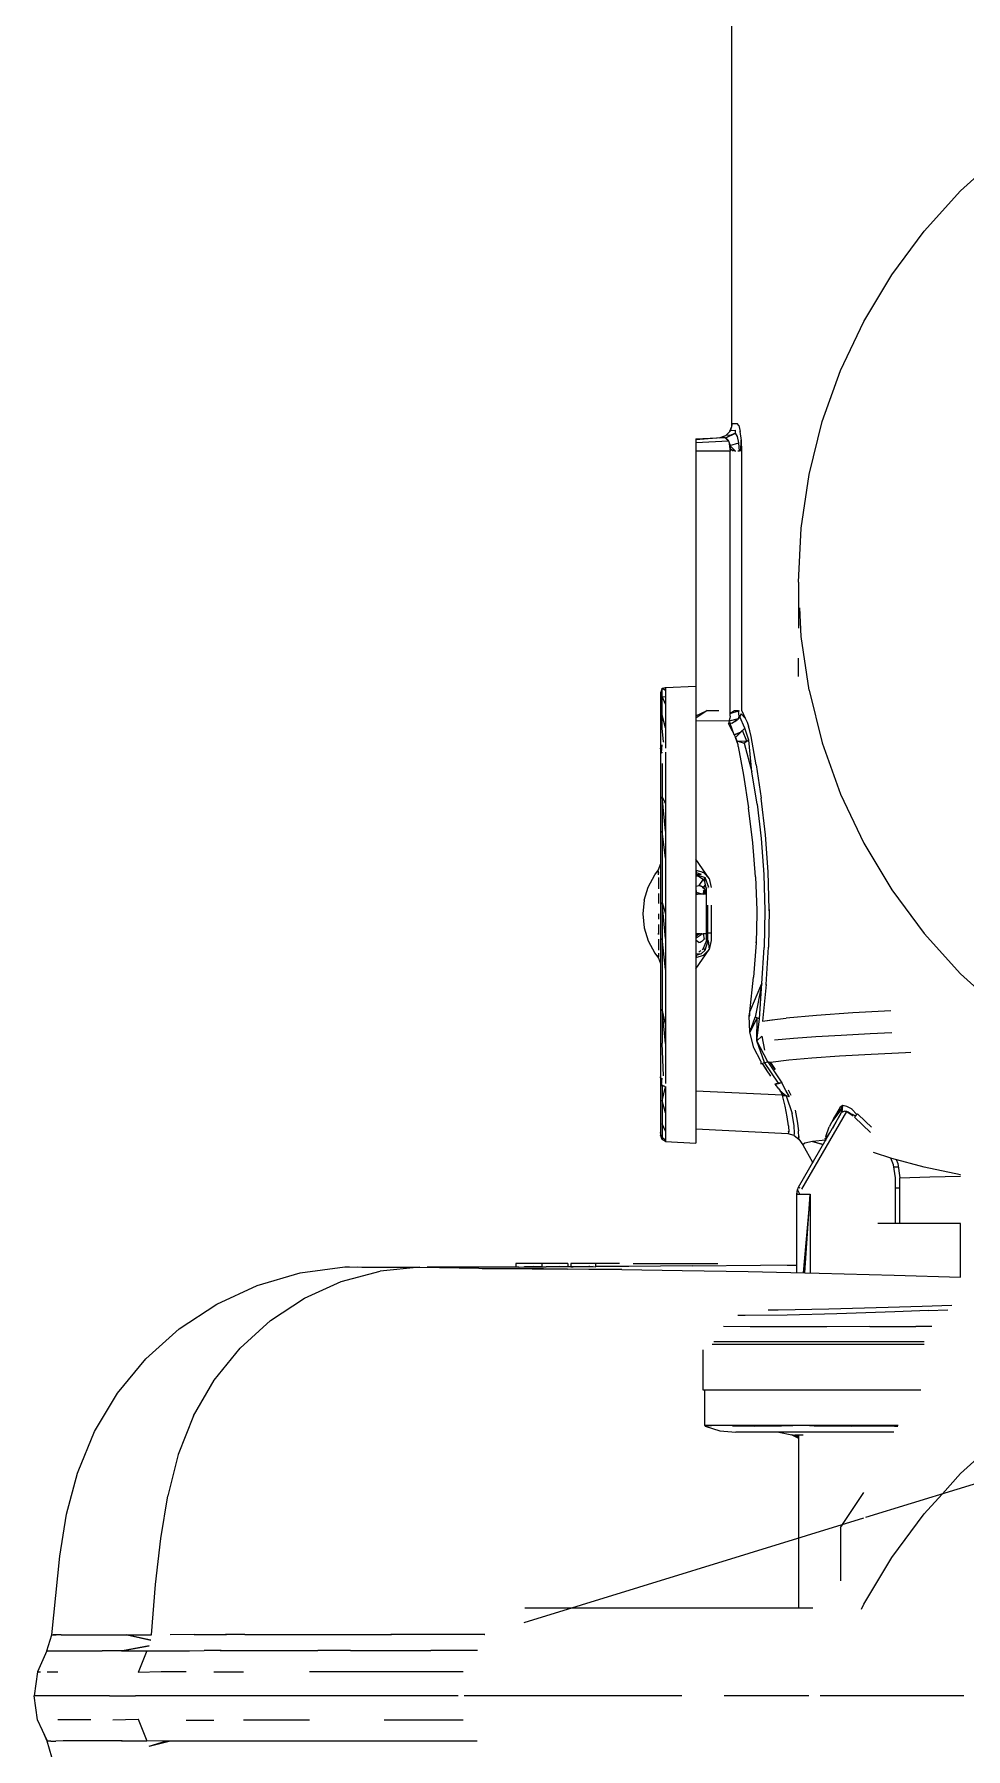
# Model space of a CAD drawing. Header units: millimetres. Extents: x -57554 to 16546, y 2142 to 98430.
# Drawn here: x -46419 to -45889, y 23319 to 24295 of the extents above; entities that cross this region are included whole.
import ezdxf

# ---------------------------------------------------------------- set-up
doc = ezdxf.new("R2010")
doc.units = ezdxf.units.MM

msp = doc.modelspace()

# ---------------------------------------------------------------- linework, layer by layer
at = {"color": 2, "linetype": 'Continuous'}
for p, q in [((-46022.51, 24071.89), (-46022.52, 24633.66)), ((-45869.35, 24226.8), (-45892.26, 24206.04)), ((-45913.02, 24183.13), (-45892.26, 24206.04)), ((-45931.43, 24158.3), (-45913.02, 24183.13)), ((-45947.32, 24131.79), (-45931.43, 24158.3)), ((-45960.54, 24103.84), (-45947.32, 24131.79)), ((-45970.95, 24074.74), (-45960.54, 24103.84)), ((-46023.54, 24069.23), (-46022.48, 24071.96)), ((-46023.06, 24069.73), (-46022.06, 24073.61)), ((-46022.06, 24073.61), (-46021.43, 24073.64)), ((-46021.43, 24073.64), (-46020.54, 24073.69)), ((-46021.43, 24073.64), (-46020.86, 24073.68)), ((-46020.86, 24073.68), (-46020.54, 24073.69)), ((-46020.54, 24073.69), (-46019.38, 24073.75)), ((-46018.47, 24072.53), (-46019.38, 24073.75)), ((-46018.47, 24072.53), (-46017.62, 24069.06)), ((-45978.46, 24044.75), (-45970.95, 24074.74)), ((-46043.02, 24064.92), (-46026.89, 24065.77)), ((-46026.4, 24065.72), (-46043.02, 24064.32)), ((-46043.02, 24064.92), (-46043.02, 23664.18)), ((-46024.27, 24063.58), (-46043.02, 24062.6)), ((-46029.63, 24065.62), (-46025.81, 24066.83)), ((-46026.89, 24065.77), (-46026.4, 24065.72)), ((-46024.27, 24063.58), (-46026.4, 24065.72)), ((-46026.4, 24065.72), (-46025.92, 24065.53)), ((-46025.92, 24065.53), (-46020.35, 24068.15)), ((-46023.1, 24066.97), (-46025.92, 24065.53)), ((-46025.92, 24065.53), (-46025.45, 24065.21)), ((-46025.81, 24066.83), (-46023.06, 24069.73)), ((-46023.1, 24066.97), (-46025.81, 24066.83)), ((-46025.45, 24065.21), (-46025.01, 24064.76)), ((-46025.01, 24064.76), (-46024.6, 24064.19)), ((-46024.6, 24064.19), (-46024.27, 24063.58)), ((-46024.31, 24063.65), (-46024.6, 24064.19)), ((-46024.31, 24063.65), (-46024.23, 24063.51)), ((-46024.27, 24063.58), (-46024.23, 24063.51)), ((-46024.23, 24063.51), (-46023.3, 24058.02)), ((-46024.23, 24063.51), (-46023.92, 24062.74)), ((-46023.92, 24062.74), (-46023.66, 24061.9)), ((-46023.47, 24060.99), (-46023.66, 24061.9)), ((-46023.66, 24061.9), (-46023.5, 24061.12)), ((-46023.5, 24061.12), (-46018.48, 24062.74)), ((-46020.35, 24068.15), (-46023.1, 24066.97)), ((-46023.06, 24069.73), (-46020.37, 24069.88)), ((-46020.35, 24068.15), (-46020.37, 24069.88)), ((-46019.26, 24066.32), (-46020.35, 24068.15)), ((-46018.48, 24062.74), (-46019.26, 24066.32)), ((-46018.02, 24058.02), (-46018.48, 24062.74)), ((-46017.62, 24069.06), (-46017.68, 24069.3)), ((-46017.03, 24063.95), (-46017.62, 24069.06)), ((-46017.27, 24058.02), (-46017.06, 24064.2)), ((-46016.82, 24058.02), (-46017.03, 24063.95)), ((-46023.3, 24058.02), (-46043.02, 24058.02)), ((-46023.5, 24061.12), (-46023.47, 24060.99)), ((-46020.31, 24058.02), (-46023.5, 24061.12)), ((-46023.47, 24060.99), (-46023.34, 24060.03)), ((-46023.34, 24060.03), (-46023.29, 24059.03)), ((-46023.29, 24059.03), (-46023.3, 24058.02)), ((-46023.3, 23910.22), (-46023.3, 24058.02)), ((-46021.74, 24058.02), (-46023.29, 24059.03)), ((-46023.29, 24059.03), (-46020.31, 24058.02)), ((-46018.02, 24058.02), (-46019.05, 24058.02)), ((-46016.82, 23910.22), (-46016.82, 24058.02)), ((-45983, 24014.17), (-45978.46, 24044.75)), ((-45984.52, 23983.3), (-45983, 24014.17)), ((-45984.52, 23983.3), (-45984.52, 23957.19)), ((-45983, 23952.42), (-45983.81, 23968.86)), ((-45978.46, 23921.85), (-45983, 23952.42)), ((-45984.52, 23929.69), (-45984.52, 23940.2)), ((-46062.14, 23922.93), (-46063.02, 23920.38)), ((-46063.02, 23920.38), (-46063.02, 23668.73)), ((-46062.14, 23922.99), (-46060.17, 23923.36)), ((-46062.14, 23922.93), (-46060.17, 23923.36)), ((-46062.14, 23900.35), (-46062.14, 23922.99)), ((-46060.17, 23921.65), (-46062.14, 23922.93)), ((-46060.17, 23913.94), (-46062.14, 23918.27)), ((-46062.14, 23918.27), (-46060.17, 23918.12)), ((-46060.17, 23923.36), (-46043.02, 23924.26)), ((-46060.17, 23923.36), (-46060.17, 23888.99)), ((-45978.46, 23921.85), (-45970.95, 23891.86)), ((-46060.17, 23900.53), (-46062.14, 23907.72)), ((-46043.02, 23907.34), (-46036.45, 23910.39)), ((-46036.45, 23910.39), (-46043.02, 23906.04)), ((-46036.45, 23910.39), (-46029.87, 23910.31)), ((-46023.79, 23904.53), (-46018.64, 23905.89)), ((-46023.79, 23904.53), (-46023.6, 23905.74)), ((-46019.15, 23905.26), (-46023.79, 23904.53)), ((-46023.45, 23907.13), (-46023.6, 23905.74)), ((-46023.45, 23907.13), (-46023.35, 23908.64)), ((-46023.35, 23908.64), (-46023.3, 23910.22)), ((-46021.01, 23910.22), (-46023.35, 23908.64)), ((-46023.35, 23908.64), (-46018.63, 23910.22)), ((-46022.4, 23903.23), (-46019.15, 23905.26)), ((-46018.63, 23910.22), (-46021.01, 23910.22)), ((-46020.65, 23904.06), (-46019.15, 23905.26)), ((-46017.96, 23906.74), (-46019.15, 23905.26)), ((-46018.64, 23905.89), (-46018.35, 23906.97)), ((-46018.63, 23910.22), (-46018.02, 23910.22)), ((-46018.35, 23906.97), (-46018.63, 23910.22)), ((-46018.63, 23910.22), (-46018.02, 23910.22)), ((-46017.17, 23908.43), (-46017.96, 23906.74)), ((-46015, 23900.33), (-46017.96, 23906.74)), ((-46017.48, 23907.77), (-46017.17, 23908.43)), ((-46014.87, 23905.97), (-46017.17, 23908.43)), ((-46016.82, 23910.22), (-46015.88, 23908.16)), ((-46015.88, 23908.16), (-46014.87, 23905.97)), ((-46014.87, 23905.97), (-46013.79, 23903.64)), ((-46061.27, 23892.53), (-46062.14, 23900.35)), ((-46043.02, 23904.71), (-46023.79, 23904.53)), ((-46024.27, 23902.8), (-46024.02, 23903.53)), ((-46024.27, 23902.8), (-46023.31, 23900.81)), ((-46024.02, 23903.53), (-46023.79, 23904.53)), ((-46024.02, 23903.53), (-46022.4, 23903.23)), ((-46021.18, 23896.47), (-46023.33, 23902.96)), ((-46023.31, 23900.81), (-46022.27, 23898.7)), ((-46022.4, 23903.23), (-46020.65, 23904.06)), ((-46022.27, 23898.7), (-46021.18, 23896.47)), ((-46017.65, 23897.75), (-46021.18, 23896.47)), ((-46021.18, 23896.47), (-46017.65, 23897.75)), ((-46021.18, 23896.47), (-46020.31, 23894.96)), ((-46020.31, 23894.96), (-46016.32, 23899.04)), ((-46017.65, 23897.75), (-46020.31, 23894.96)), ((-46015, 23900.33), (-46017.65, 23897.75)), ((-46013.86, 23892.82), (-46016.32, 23899.04)), ((-46012.86, 23893.47), (-46015, 23900.33)), ((-46013.79, 23903.64), (-46012.94, 23901.47)), ((-46012.16, 23898.77), (-46012.94, 23901.47)), ((-46011.46, 23895.56), (-46012.16, 23898.77)), ((-46008.57, 23879.37), (-46011.46, 23895.56)), ((-46063.02, 23889.27), (-46062.44, 23886.19)), ((-46062.44, 23886.19), (-46063.02, 23888.92)), ((-46062.64, 23886.04), (-46062.44, 23886.19)), ((-46062.44, 23886.19), (-46062.14, 23890.83)), ((-46062.14, 23886.34), (-46061.92, 23886.43)), ((-46061.27, 23892.53), (-46060.92, 23892.64)), ((-46060.17, 23886.72), (-46060.17, 23698.1)), ((-46018.79, 23890.8), (-46020.31, 23894.96)), ((-46020.31, 23894.96), (-46019.51, 23893.05)), ((-46018.79, 23890.8), (-46019.51, 23893.05)), ((-46019.51, 23893.05), (-46015.47, 23891.78)), ((-46019.51, 23893.05), (-46013.86, 23892.82)), ((-46018.79, 23889.79), (-46018.79, 23890.8)), ((-46018.79, 23889.79), (-46015.84, 23873.61)), ((-46012.86, 23893.47), (-46015.47, 23891.78)), ((-46015.47, 23891.78), (-46010.97, 23875.41)), ((-46010.97, 23875.41), (-46012.86, 23893.47)), ((-45970.95, 23891.86), (-45960.54, 23862.75)), ((-46062.14, 23880.25), (-46062.14, 23720.96)), ((-46008.57, 23879.37), (-46005.73, 23860.41)), ((-46015.84, 23873.61), (-46012.93, 23854.96)), ((-46008.08, 23856.99), (-46010.97, 23875.41)), ((-46060.18, 23841.74), (-46062.14, 23861.24)), ((-46062.14, 23861.24), (-46060.17, 23857.21)), ((-46008.08, 23856.99), (-46005.76, 23837.44)), ((-46003.34, 23839.65), (-46005.73, 23860.41)), ((-45960.54, 23862.75), (-45947.32, 23834.81)), ((-46010.49, 23835.11), (-46012.93, 23854.96)), ((-46060.17, 23826.25), (-46062.14, 23841.58)), ((-46005.76, 23837.44), (-46004.23, 23817.09)), ((-46001.81, 23818.49), (-46003.34, 23839.65)), ((-46008.92, 23815.62), (-46010.49, 23835.11)), ((-45947.32, 23834.81), (-45931.43, 23808.29)), ((-46066.28, 23816.78), (-46064.13, 23819.7)), ((-46064.13, 23819.7), (-46063.02, 23822.84)), ((-46064.13, 23819.51), (-46064.13, 23819.65)), ((-46064.13, 23818.06), (-46064.13, 23818.96)), ((-46064.13, 23817.11), (-46064.13, 23818.06)), ((-46064.13, 23818.06), (-46064.13, 23817.75)), ((-46064.13, 23816.82), (-46064.13, 23817.75)), ((-46035.42, 23814.71), (-46043.02, 23825.75)), ((-46043.02, 23819.32), (-46042.7, 23819.31)), ((-46042.7, 23819.31), (-46042.73, 23818.12)), ((-46042.73, 23818.01), (-46042.73, 23818.12)), ((-46042.73, 23818.12), (-46039.82, 23817.24)), ((-46042.73, 23818.01), (-46042.73, 23817.04)), ((-46038.57, 23818.07), (-46042.7, 23819.31)), ((-46039.31, 23818.29), (-46038.57, 23818.07)), ((-46038.57, 23818.07), (-46035.42, 23814.71)), ((-46001.21, 23797.1), (-46001.81, 23818.49)), ((-46072.25, 23802.36), (-46069.97, 23809.86)), ((-46069.97, 23809.86), (-46066.28, 23816.78)), ((-46064.13, 23816.82), (-46064.13, 23817.11)), ((-46064.13, 23815.24), (-46064.13, 23808.84)), ((-46042.73, 23817.04), (-46039.82, 23817.24)), ((-46042.73, 23817.04), (-46038.56, 23814.11)), ((-46042.73, 23817.04), (-46042.7, 23816.25)), ((-46042.73, 23817.04), (-46037.58, 23815.25)), ((-46042.7, 23811.06), (-46042.7, 23816.25)), ((-46042.7, 23816.25), (-46041.98, 23816.19)), ((-46042.68, 23810.46), (-46042.7, 23811.06)), ((-46042.68, 23810.46), (-46041.21, 23810.83)), ((-46042.66, 23809.72), (-46042.68, 23810.46)), ((-46042.66, 23807.92), (-46042.68, 23806.91)), ((-46042.65, 23808.87), (-46042.66, 23809.72)), ((-46042.66, 23807.92), (-46042.65, 23808.87)), ((-46041.98, 23816.19), (-46041.28, 23816.02)), ((-46038.84, 23814.3), (-46041.21, 23810.83)), ((-46041.21, 23810.83), (-46039.84, 23810.28)), ((-46041.21, 23810.83), (-46040.5, 23810.59)), ((-46039.84, 23810.28), (-46040.5, 23810.59)), ((-46039.22, 23809.9), (-46039.84, 23810.28)), ((-46039.22, 23809.9), (-46038.83, 23809.58)), ((-46038.66, 23809.45), (-46039.22, 23809.9)), ((-46038.83, 23809.58), (-46038.66, 23809.45)), ((-46038.53, 23807.86), (-46038.83, 23805.87)), ((-46038.66, 23809.45), (-46037.39, 23811.12)), ((-46037.2, 23810.32), (-46038.66, 23809.45)), ((-46038.66, 23809.45), (-46037.77, 23808.39)), ((-46038.66, 23809.45), (-46038.18, 23808.95)), ((-46037.68, 23812.22), (-46038.61, 23814.13)), ((-46037.58, 23815.25), (-46038.56, 23814.11)), ((-46038.28, 23813.74), (-46038.56, 23814.11)), ((-46038.56, 23814.11), (-46038.28, 23813.74)), ((-46037.21, 23805.87), (-46038.53, 23807.86)), ((-46037.5, 23807.8), (-46038.53, 23807.86)), ((-46038.53, 23807.86), (-46037.02, 23805.87)), ((-46037.85, 23813.01), (-46038.28, 23813.74)), ((-46038.18, 23808.95), (-46037.77, 23808.39)), ((-46037.85, 23813.01), (-46037.58, 23815.25)), ((-46036.99, 23809.45), (-46037.85, 23813.01)), ((-46037.77, 23808.39), (-46037.21, 23807.17)), ((-46037.77, 23808.39), (-46037.44, 23807.8)), ((-46035.61, 23809.65), (-46037.58, 23815.25)), ((-46037.02, 23805.87), (-46037.44, 23807.8)), ((-46037.44, 23807.8), (-46037.21, 23807.17)), ((-46037.02, 23809.41), (-46037.03, 23809.59)), ((-46037.02, 23809.41), (-46037.02, 23779.7)), ((-46036.19, 23809.61), (-46035.91, 23809.63)), ((-46036.19, 23809.61), (-46036.14, 23809.61)), ((-46036.14, 23809.61), (-46035.91, 23809.63)), ((-46035.42, 23814.71), (-46034.17, 23809.69)), ((-46008.92, 23815.62), (-46008.31, 23796.74)), ((-46004.23, 23817.09), (-46003.64, 23796.3)), ((-45931.43, 23808.29), (-45913.02, 23783.47)), ((-46072.25, 23802.36), (-46073.02, 23794.55)), ((-46064.13, 23806.24), (-46064.13, 23800.57)), ((-46060.17, 23780.66), (-46062.14, 23801.1)), ((-46062.14, 23801.1), (-46060.17, 23794.55)), ((-46042.68, 23806.91), (-46042.7, 23805.87)), ((-46042.7, 23805.87), (-46041.95, 23805.87)), ((-46042.7, 23783.23), (-46042.7, 23805.87)), ((-46042.68, 23806.91), (-46038.83, 23805.87)), ((-46041.21, 23805.87), (-46041.95, 23805.87)), ((-46040.5, 23805.87), (-46041.21, 23805.87)), ((-46039.84, 23805.87), (-46040.5, 23805.87)), ((-46039.22, 23805.87), (-46039.84, 23805.87)), ((-46038.83, 23805.87), (-46039.22, 23805.87)), ((-46038.83, 23805.87), (-46038.66, 23805.87)), ((-46038.18, 23805.87), (-46038.66, 23805.87)), ((-46037.77, 23805.87), (-46038.18, 23805.87)), ((-46037.21, 23805.87), (-46037.77, 23805.87)), ((-46037.06, 23806.53), (-46037.21, 23807.17)), ((-46037.02, 23805.87), (-46037.21, 23805.87)), ((-46037.02, 23805.87), (-46037.06, 23806.53)), ((-46036.14, 23783.82), (-46036.14, 23799.52)), ((-46034.17, 23799.61), (-46034.17, 23779.41)), ((-46073.02, 23794.55), (-46072.25, 23786.75)), ((-46064.13, 23794.55), (-46064.13, 23791.52)), ((-46064.13, 23788.54), (-46064.13, 23782.87)), ((-46008.3, 23794.55), (-46008.69, 23778.03)), ((-46008.31, 23796.74), (-46008.3, 23794.55)), ((-46003.64, 23796.3), (-46004.06, 23775.47)), ((-46001.21, 23797.1), (-46001.58, 23775.68)), ((-46001.22, 23796.35), (-46001.21, 23797.1)), ((-46072.25, 23786.75), (-46069.97, 23779.25)), ((-46069.97, 23779.25), (-46066.28, 23772.33)), ((-46064.13, 23782.87), (-46064.13, 23783.53)), ((-46064.13, 23780.27), (-46064.13, 23773.86)), ((-46060.17, 23762.86), (-46062.14, 23780.67)), ((-46040.24, 23783.23), (-46042.7, 23783.23)), ((-46042.7, 23783.23), (-46042.68, 23782.19)), ((-46042.69, 23778.33), (-46042.68, 23778.65)), ((-46042.68, 23782.19), (-46041.21, 23783.23)), ((-46042.68, 23782.19), (-46042.66, 23781.19)), ((-46042.66, 23780.88), (-46042.68, 23782.19)), ((-46042.68, 23778.65), (-46042.66, 23779.38)), ((-46042.66, 23780.88), (-46039.94, 23782.83)), ((-46042.66, 23781.19), (-46042.66, 23780.88)), ((-46042.66, 23779.38), (-46042.66, 23780.88)), ((-46041.21, 23778.28), (-46042.66, 23779.38)), ((-46041.21, 23783.23), (-46039.94, 23782.83)), ((-46041.21, 23778.28), (-46040.5, 23778.52)), ((-46040.5, 23778.52), (-46039.84, 23778.83)), ((-46040.24, 23783.23), (-46039.84, 23783.23)), ((-46039.94, 23782.83), (-46039.54, 23783.23)), ((-46039.54, 23783.23), (-46039.84, 23783.23)), ((-46039.84, 23778.83), (-46039.22, 23779.21)), ((-46039.54, 23783.23), (-46038.66, 23783.23)), ((-46039.22, 23779.21), (-46038.66, 23779.66)), ((-46037.77, 23783.23), (-46038.66, 23783.23)), ((-46038.66, 23783.23), (-46038.18, 23780.16)), ((-46038.66, 23779.66), (-46038.18, 23780.16)), ((-46038.56, 23775), (-46036.64, 23779.56)), ((-46038.18, 23780.16), (-46037.77, 23780.72)), ((-46037.21, 23783.23), (-46037.77, 23783.23)), ((-46037.58, 23773.86), (-46035.91, 23779.48)), ((-46037.06, 23783.23), (-46037.21, 23783.23)), ((-46036.64, 23779.56), (-46037.07, 23778.71)), ((-46037.02, 23783.97), (-46036.99, 23779.66)), ((-46036.99, 23779.66), (-46036.92, 23779.63)), ((-46036.92, 23779.63), (-46036.64, 23779.56)), ((-46036.92, 23779.63), (-46036.8, 23779.59)), ((-46036.8, 23779.59), (-46036.64, 23779.56)), ((-46036.64, 23779.56), (-46036.44, 23779.53)), ((-46036.44, 23779.53), (-46036.19, 23779.5)), ((-46036.19, 23779.5), (-46035.91, 23779.48)), ((-46036.19, 23779.5), (-46036.14, 23779.5)), ((-46036.14, 23779.5), (-46036.14, 23783.82)), ((-46036.14, 23783.82), (-46034.17, 23783.77)), ((-46036.14, 23779.5), (-46035.91, 23779.48)), ((-46035.91, 23779.48), (-46035.42, 23774.4)), ((-46034.17, 23779.41), (-46035.42, 23774.4)), ((-46008.69, 23778.03), (-46008.67, 23778.66)), ((-45913.02, 23783.47), (-45892.26, 23760.56)), ((-46066.28, 23772.33), (-46064.13, 23769.41)), ((-46064.13, 23772.29), (-46064.13, 23770.14)), ((-46064.13, 23770.81), (-46064.13, 23771.05)), ((-46064.13, 23770.14), (-46064.13, 23770.81)), ((-46064.13, 23769.41), (-46063.02, 23766.27)), ((-46043.02, 23763.35), (-46035.42, 23774.4)), ((-46043.02, 23769.79), (-46042.7, 23769.8)), ((-46042.73, 23772.06), (-46042.7, 23772.85)), ((-46042.73, 23771.1), (-46042.73, 23772.06)), ((-46042.73, 23772.06), (-46039.82, 23771.87)), ((-46042.73, 23771.1), (-46042.73, 23772.06)), ((-46039.82, 23771.87), (-46042.73, 23770.99)), ((-46042.73, 23770.99), (-46042.73, 23771.1)), ((-46042.73, 23770.99), (-46042.73, 23771.1)), ((-46042.73, 23770.99), (-46042.7, 23769.8)), ((-46042.7, 23778.05), (-46042.69, 23778.33)), ((-46042.7, 23772.85), (-46042.7, 23778.05)), ((-46042.7, 23769.8), (-46038.57, 23771.04)), ((-46041.28, 23773.08), (-46040.6, 23773.35)), ((-46040.6, 23773.35), (-46039.95, 23773.71)), ((-46039.82, 23771.87), (-46037.58, 23773.86)), ((-46039.34, 23774.17), (-46038.78, 23774.72)), ((-46038.56, 23775), (-46038.78, 23774.72)), ((-46038.78, 23774.72), (-46038.67, 23774.86)), ((-46038.56, 23775.03), (-46038.67, 23774.86)), ((-46038.67, 23774.86), (-46038.56, 23775)), ((-46035.42, 23774.4), (-46038.57, 23771.04)), ((-46037.58, 23773.86), (-46038.56, 23775)), ((-46008.69, 23778.03), (-46010.04, 23758.64)), ((-46005.44, 23755.02), (-46004.06, 23775.47)), ((-46002.9, 23754.47), (-46001.58, 23775.68)), ((-45869.35, 23739.8), (-45892.26, 23760.56)), ((-46012.27, 23738.91), (-46010.04, 23758.64)), ((-46012.27, 23738.91), (-46005.44, 23755.02)), ((-46005.44, 23755.02), (-46009.16, 23735.85)), ((-46006.62, 23734.84), (-46005.44, 23755.02)), ((-46002.9, 23754.47), (-46005.08, 23733.63)), ((-46002.96, 23753.95), (-46002.9, 23754.47)), ((-46060.17, 23720.86), (-46062.14, 23740.41)), ((-46060.17, 23731.9), (-46062.14, 23740.41)), ((-45932.06, 23739.5), (-45953.68, 23738.28)), ((-46012.52, 23736.51), (-46012.27, 23738.91)), ((-46012.22, 23727.22), (-46012.52, 23736.51)), ((-46012.52, 23736.51), (-46012.27, 23736.49)), ((-46012.27, 23736.49), (-46012.27, 23738.91)), ((-46012.22, 23727.22), (-46009.16, 23735.85)), ((-46008, 23735.38), (-46012.22, 23727.22)), ((-46006.62, 23734.84), (-46009.16, 23735.85)), ((-46008.2, 23722.29), (-46008, 23735.38)), ((-46008.2, 23722.29), (-46006.62, 23734.84)), ((-46005.08, 23733.63), (-45996.38, 23734.68)), ((-46005.08, 23733.63), (-45999.68, 23734.28)), ((-45999.68, 23734.28), (-45991.54, 23735.27)), ((-45974.25, 23736.83), (-45991.54, 23735.27)), ((-45953.68, 23738.28), (-45974.25, 23736.83)), ((-46061.27, 23702.5), (-46062.14, 23720.96)), ((-46009.94, 23718.43), (-46012.22, 23727.22)), ((-46005.44, 23725.05), (-46008.2, 23722.29)), ((-46003.8, 23709.99), (-46008.2, 23722.29)), ((-46001.93, 23710.31), (-46008.2, 23722.29)), ((-46005.44, 23725.05), (-46003.83, 23717.01)), ((-45998.19, 23722.88), (-45987.42, 23723.83)), ((-45987.42, 23723.83), (-45974.72, 23724.75)), ((-45974.72, 23724.75), (-45960.14, 23725.64)), ((-45960.14, 23725.64), (-45943.79, 23726.48)), ((-45943.79, 23726.48), (-45931.43, 23727.02)), ((-46005.92, 23710.77), (-46009.94, 23718.43)), ((-46005.92, 23710.77), (-46005.92, 23709.18)), ((-46003.8, 23709.99), (-46002.86, 23710.15)), ((-46003.77, 23710), (-46001.93, 23710.31)), ((-46002.86, 23710.15), (-46001.93, 23710.31)), ((-46001.93, 23710.31), (-45993.93, 23698.39)), ((-46000.5, 23710.08), (-46001.93, 23710.31)), ((-46001.93, 23710.31), (-46000.5, 23710.09)), ((-45990.06, 23711.29), (-46000.5, 23710.09)), ((-46000.5, 23710.09), (-45997.76, 23706.03)), ((-45997.76, 23706.03), (-46000.5, 23710.08)), ((-45976.91, 23712.45), (-45990.06, 23711.29)), ((-45961.19, 23713.56), (-45976.91, 23712.45)), ((-45943.23, 23714.61), (-45961.19, 23713.56)), ((-45923.67, 23715.56), (-45943.23, 23714.61)), ((-45920.53, 23715.69), (-45923.67, 23715.56)), ((-46063.02, 23702.3), (-46062.44, 23697.35)), ((-46062.44, 23697.35), (-46063.02, 23701.85)), ((-46062.44, 23697.35), (-46062.14, 23701.13)), ((-46005.92, 23709.18), (-46003.8, 23709.99)), ((-46002.65, 23705.93), (-46005.06, 23709.51)), ((-46002.71, 23706), (-46005.06, 23709.51)), ((-45995.81, 23698.27), (-46003.8, 23709.99)), ((-46000.26, 23702.3), (-46002.65, 23705.93)), ((-46062.8, 23697.88), (-46062.92, 23698.17)), ((-46062.8, 23697.88), (-46062.44, 23697.35)), ((-46062.64, 23697.6), (-46062.8, 23697.88)), ((-46062.44, 23697.35), (-46062.64, 23697.6)), ((-46062.14, 23696.76), (-46062.44, 23697.35)), ((-46061.92, 23696.9), (-46062.14, 23697.07)), ((-46062.14, 23696.76), (-46060.92, 23696.47)), ((-46062.14, 23696.76), (-46062.14, 23666.12)), ((-46062.14, 23696.76), (-46060.91, 23696.48)), ((-46062.14, 23688.18), (-46060.17, 23696.1)), ((-46061.61, 23696.73), (-46061.92, 23696.9)), ((-46061.27, 23696.58), (-46061.61, 23696.73)), ((-46060.92, 23696.47), (-46061.27, 23696.58)), ((-46060.55, 23696.4), (-46060.92, 23696.47)), ((-46060.55, 23696.4), (-46060.17, 23696.1)), ((-46060.17, 23696.36), (-46060.17, 23665.08)), ((-45993.53, 23691.34), (-46043.02, 23693.66)), ((-45997.91, 23697.65), (-45997.72, 23697.71)), ((-45997.84, 23697.69), (-45997.91, 23697.65)), ((-45997.84, 23697.69), (-45994.87, 23698.33)), ((-45995.81, 23698.27), (-45997.84, 23697.69)), ((-45995.79, 23695.08), (-45997.83, 23697.68)), ((-45997.62, 23697.74), (-45995.81, 23698.27)), ((-45993.93, 23698.39), (-45995.81, 23698.27)), ((-45994.87, 23698.33), (-45995.81, 23698.27)), ((-45995.79, 23695.08), (-45994.39, 23692.96)), ((-45995.16, 23694.13), (-45991.49, 23691.1)), ((-45993.93, 23698.39), (-45994.87, 23698.33)), ((-45994.39, 23692.96), (-45993.58, 23691.34)), ((-45991.49, 23691.1), (-45994.39, 23692.96)), ((-45994.39, 23692.96), (-45993.58, 23691.33)), ((-45991.79, 23694.12), (-45993.93, 23698.39)), ((-45993.58, 23691.33), (-45991.49, 23691.1)), ((-45991.49, 23691.1), (-45993.53, 23691.34)), ((-45992.05, 23685.14), (-45993.53, 23691.33)), ((-45989.62, 23690.39), (-45991.79, 23694.12)), ((-45989.62, 23690.39), (-45991.49, 23691.1)), ((-45991.49, 23691.1), (-45988.07, 23681.03)), ((-45990.32, 23694.42), (-45988.86, 23691.51)), ((-46060.17, 23681.31), (-46062.14, 23688.18)), ((-45990.93, 23679.17), (-45992.05, 23685.14)), ((-45987.04, 23674.05), (-45988.07, 23681.03)), ((-45986.47, 23682.8), (-45985.27, 23676.58)), ((-45984.45, 23639.09), (-45960.15, 23681.17)), ((-45982.6, 23637.86), (-45957.08, 23682.05)), ((-45960.01, 23683.56), (-45965.52, 23676.16)), ((-45965.02, 23672.73), (-45959.87, 23682.2)), ((-45960.73, 23684.62), (-45964.12, 23678.63)), ((-45964.12, 23678.63), (-45960.01, 23683.56)), ((-45959.32, 23685.47), (-45960.73, 23684.62)), ((-45960.01, 23683.56), (-45959.4, 23685.42)), ((-45959.82, 23681.62), (-45960.01, 23683.56)), ((-45959.4, 23685.42), (-45959.82, 23681.62)), ((-45959.4, 23681.94), (-45959.82, 23681.62)), ((-45958.9, 23682.15), (-45959.4, 23681.94)), ((-45959.4, 23681.94), (-45958.99, 23682.12)), ((-45956.94, 23685.03), (-45959.32, 23685.47)), ((-45958.99, 23682.12), (-45958.9, 23682.15)), ((-45958.9, 23682.15), (-45958.33, 23682.24)), ((-45957.7, 23682.2), (-45958.33, 23682.24)), ((-45957.7, 23682.2), (-45957.16, 23682.08)), ((-45957.08, 23682.05), (-45957.7, 23682.2)), ((-45957.16, 23682.08), (-45957.03, 23682.04)), ((-45956.94, 23685.03), (-45957.09, 23685.06)), ((-45957.08, 23682.05), (-45953.39, 23679.63)), ((-45956.33, 23681.77), (-45957.03, 23682.04)), ((-45954.01, 23683.41), (-45956.94, 23685.03)), ((-45955.61, 23681.39), (-45956.33, 23681.77)), ((-45955.61, 23681.39), (-45954.92, 23680.93)), ((-45954.88, 23680.9), (-45955.61, 23681.39)), ((-45954.92, 23680.93), (-45954.88, 23680.9)), ((-45954.92, 23680.93), (-45951.91, 23679.65)), ((-45954.88, 23680.9), (-45951.91, 23679.65)), ((-45954.13, 23680.32), (-45954.88, 23680.9)), ((-45951.28, 23680.34), (-45954.07, 23683.45)), ((-45950.87, 23680.81), (-45951.28, 23680.34)), ((-45946.33, 23676.42), (-45950.87, 23680.81)), ((-46060.17, 23670.99), (-46062.14, 23675.02)), ((-45990.33, 23669.45), (-46043.02, 23672.12)), ((-45990.27, 23674), (-45990.93, 23679.17)), ((-45990.27, 23674), (-45990.09, 23670.4)), ((-45986.76, 23669.84), (-45987.04, 23674.05)), ((-45985.27, 23676.58), (-45984.51, 23671.17)), ((-45984.23, 23667.39), (-45984.51, 23671.17)), ((-45969, 23667.81), (-45967.08, 23673.39)), ((-45964.12, 23678.63), (-45967.08, 23673.39)), ((-45951.91, 23679.65), (-45954.13, 23680.32)), ((-45953.39, 23679.63), (-45954.13, 23680.32)), ((-45952.67, 23678.85), (-45951.91, 23679.65)), ((-45952.67, 23678.85), (-45948.12, 23674.46)), ((-45951.91, 23679.65), (-45951.28, 23680.34)), ((-45948.12, 23674.46), (-45943.61, 23670.15)), ((-45943.04, 23673.27), (-45946.33, 23676.42)), ((-46062.14, 23666.12), (-46063.02, 23670.21)), ((-46062.14, 23666.12), (-46063.02, 23668.73)), ((-46062.14, 23667.59), (-46060.17, 23665.74)), ((-46060.17, 23665.08), (-46062.14, 23666.12)), ((-46060.17, 23665.08), (-46043.02, 23664.18)), ((-45990.33, 23669.45), (-45990.28, 23669.66)), ((-45990.33, 23669.45), (-45990.27, 23669.66)), ((-45986.93, 23668.44), (-45990.33, 23669.45)), ((-45990.28, 23669.66), (-45990.09, 23670.4)), ((-45990.27, 23669.66), (-45990.09, 23670.4)), ((-45990.09, 23670.4), (-45990.11, 23670.89)), ((-45986.93, 23668.44), (-45986.76, 23669.84)), ((-45986.93, 23668.44), (-45984.4, 23666.33)), ((-45984.4, 23666.33), (-45984.32, 23666.86)), ((-45984.4, 23666.33), (-45984.36, 23666.57)), ((-45984.4, 23666.33), (-45981.99, 23663.2)), ((-45984.36, 23666.57), (-45984.23, 23667.39)), ((-45984.32, 23666.86), (-45984.23, 23667.39)), ((-45984.27, 23667.92), (-45984.23, 23667.39)), ((-45980.86, 23664.12), (-45981.99, 23663.2)), ((-45981.99, 23663.2), (-45976.61, 23653.36)), ((-45980.86, 23664.12), (-45980.9, 23664.08)), ((-45976.46, 23665.02), (-45980.86, 23664.12)), ((-45976.59, 23665), (-45970.39, 23663.43)), ((-45969.09, 23665.87), (-45976.46, 23665.02)), ((-45976.41, 23665.01), (-45970.38, 23663.45)), ((-45969.54, 23667.18), (-45969.05, 23666.01)), ((-45968.86, 23666.61), (-45969.22, 23665.46)), ((-45969, 23667.81), (-45968.86, 23666.61)), ((-45968.86, 23666.61), (-45966.62, 23669.96)), ((-45976.61, 23653.36), (-45976.06, 23653.61)), ((-45976.52, 23652.82), (-45976.61, 23653.36)), ((-45931.43, 23655.37), (-45941.89, 23658.77)), ((-45930.37, 23651.87), (-45932.01, 23655.55)), ((-45913.02, 23650.52), (-45931.43, 23655.37)), ((-45929.31, 23644.38), (-45930.37, 23651.87)), ((-45929, 23654.73), (-45928.07, 23652.56)), ((-45928.07, 23652.56), (-45926.94, 23644.38)), ((-45930.2, 23650.64), (-45927.79, 23650.58)), ((-45929.31, 23618.3), (-45929.31, 23644.38)), ((-45926.94, 23644.38), (-45909.7, 23644.87)), ((-45926.94, 23618.3), (-45926.94, 23644.38)), ((-45892.26, 23646.05), (-45913.02, 23650.52)), ((-45909.7, 23644.87), (-45892.26, 23645.27)), ((-45892.74, 23645.26), (-45892.26, 23645.27)), ((-45985.52, 23635.09), (-45985.03, 23637.83)), ((-45985.4, 23636.48), (-45985.52, 23635.09)), ((-45985.52, 23590.46), (-45985.52, 23635.09)), ((-45985.52, 23635.09), (-45977.94, 23635.09)), ((-45985.03, 23637.83), (-45985.4, 23636.48)), ((-45985.03, 23637.83), (-45984.77, 23638.47)), ((-45983.71, 23635.09), (-45985.03, 23637.83)), ((-45984.77, 23638.47), (-45984.45, 23639.09)), ((-45983.99, 23638.73), (-45984.25, 23638.92)), ((-45983.62, 23638.5), (-45983.99, 23638.73)), ((-45983.97, 23635.09), (-45983.71, 23635.09)), ((-45983.71, 23635.09), (-45983.32, 23635.09)), ((-45977.94, 23635.09), (-45981.77, 23590.38)), ((-45980.88, 23590.36), (-45977.94, 23635.09)), ((-45977.94, 23635.09), (-45977.94, 23590.29)), ((-45926.94, 23638.44), (-45929.31, 23638.5)), ((-45892.26, 23618.3), (-45939.42, 23618.3)), ((-45892.26, 23587.77), (-45892.26, 23618.3)), ((-46267.99, 23590.31), (-46242.74, 23593.72)), ((-46242.74, 23593.72), (-46239.98, 23593.7)), ((-46239.98, 23593.7), (-46232.89, 23593.63)), ((-46235.2, 23593.66), (-46225, 23593.61)), ((-46232.89, 23593.63), (-46221.53, 23593.52)), ((-46225, 23593.61), (-46211.76, 23593.57)), ((-46199.9, 23593.63), (-46222.64, 23591.34)), ((-46221.53, 23593.52), (-46199.9, 23593.63)), ((-46199.9, 23593.63), (-46166.43, 23592.95)), ((-46192.17, 23593.54), (-46195.84, 23593.55)), ((-46169.81, 23593.55), (-46192.17, 23593.54)), ((-46143.7, 23593.62), (-46169.81, 23593.55)), ((-46166.43, 23592.95), (-46143.22, 23592.71)), ((-46115.82, 23595.55), (-46145.28, 23595.55)), ((-46145.28, 23595.55), (-46145.28, 23593.62)), ((-46143.7, 23593.62), (-46140.82, 23593.64)), ((-46140.37, 23593.67), (-46140.79, 23593.63)), ((-46140.78, 23593.64), (-46128.28, 23593.69)), ((-46135.46, 23593.88), (-46140.37, 23593.67)), ((-46135.46, 23593.88), (-46130.55, 23593.85)), ((-46130.55, 23595.55), (-46130.55, 23593.68)), ((-46128.14, 23593.69), (-46125.64, 23593.86)), ((-46114.04, 23593.76), (-46128.08, 23593.69)), ((-46125.64, 23593.86), (-46120.73, 23593.95)), ((-46115.82, 23593.79), (-46120.73, 23593.95)), ((-46115.82, 23595.55), (-46115.82, 23593.79)), ((-46086.38, 23595.55), (-46114.05, 23595.55)), ((-46114.05, 23595.55), (-46114.05, 23593.77)), ((-46114.05, 23593.77), (-46109.34, 23594)), ((-46114.05, 23593.77), (-46113.46, 23593.78)), ((-46101.28, 23593.85), (-46114.04, 23593.76)), ((-46113.46, 23593.78), (-46112.87, 23593.79)), ((-46112.28, 23593.79), (-46112.87, 23593.79)), ((-46112.28, 23593.79), (-46108.37, 23593.99)), ((-46112.28, 23593.86), (-46112.28, 23593.79)), ((-46109.34, 23594), (-46104.62, 23594)), ((-46104.62, 23594), (-46099.91, 23593.78)), ((-46103.74, 23593.89), (-46103.74, 23593.96)), ((-46103.15, 23593.9), (-46103.74, 23593.89)), ((-46103.15, 23593.9), (-46102.56, 23593.91)), ((-46099.91, 23593.78), (-46099.91, 23595.55)), ((-46081.05, 23593.98), (-46099.91, 23593.86)), ((-46044.97, 23594.31), (-46081.05, 23593.98)), ((-46078.66, 23595.55), (-46030.37, 23595.55)), ((-46069.5, 23595.55), (-46068.61, 23595.55)), ((-46044.97, 23594.31), (-46006.08, 23594.76)), ((-46006.08, 23594.76), (-45985.52, 23594.92)), ((-45990.98, 23594.62), (-45985.52, 23594.75)), ((-46292.45, 23583.18), (-46267.99, 23590.31)), ((-46265.69, 23575.95), (-46244.74, 23585.4)), ((-46244.74, 23585.4), (-46222.64, 23591.34)), ((-46164.58, 23592.82), (-46136.15, 23592.6)), ((-46116.03, 23592.45), (-46143.22, 23592.71)), ((-46136.15, 23592.6), (-46103.81, 23592.31)), ((-46136.15, 23592.6), (-46116.03, 23592.45)), ((-46085.11, 23592.13), (-46116.03, 23592.45)), ((-46103.81, 23592.31), (-46085.11, 23592.13)), ((-46085.11, 23592.13), (-46050.74, 23591.68)), ((-46050.74, 23591.68), (-46013.2, 23591.05)), ((-46013.2, 23591.05), (-45972.83, 23590.18)), ((-45972.83, 23590.18), (-45929.98, 23589.02)), ((-45929.98, 23589.02), (-45892.26, 23587.77)), ((-46315.57, 23572.49), (-46292.45, 23583.18)), ((-46285.02, 23563.22), (-46265.69, 23575.95)), ((-45946.18, 23451.19), (-45547.17, 23574.05)), ((-46336.84, 23558.49), (-46315.57, 23572.49)), ((-46014.92, 23565.96), (-46019.06, 23565.96)), ((-45990.89, 23566.25), (-46014.92, 23565.96)), ((-45995.99, 23569.11), (-46001.76, 23569.05)), ((-45967.19, 23569.67), (-45995.99, 23569.11)), ((-45962.66, 23566.91), (-45990.89, 23566.25)), ((-45933.41, 23570.59), (-45967.19, 23569.67)), ((-45929.63, 23568.03), (-45962.66, 23566.91)), ((-45914.09, 23571.18), (-45933.41, 23570.59)), ((-45910.77, 23568.78), (-45929.63, 23568.03)), ((-45897.28, 23571.7), (-45914.09, 23571.18)), ((-45910.77, 23568.78), (-45899.61, 23569.24)), ((-46355.81, 23541.45), (-46336.84, 23558.49)), ((-46302.28, 23547.49), (-46285.02, 23563.22)), ((-46012.08, 23559.66), (-46027.11, 23559.7)), ((-45991.11, 23559.65), (-46012.08, 23559.66)), ((-45968.34, 23559.67), (-45991.11, 23559.65)), ((-45943.89, 23559.72), (-45968.34, 23559.67)), ((-45943.89, 23559.72), (-45917.83, 23559.78)), ((-45908.55, 23559.8), (-45917.83, 23559.78)), ((-46317.04, 23529.16), (-46302.28, 23547.49)), ((-46038.79, 23523.55), (-46038.79, 23546.58)), ((-45913.02, 23549.55), (-46033.54, 23549.55)), ((-45913.02, 23551.02), (-46032.61, 23551.02)), ((-46372.01, 23521.8), (-46355.81, 23541.45)), ((-46328.86, 23508.89), (-46317.04, 23529.16)), ((-46385.12, 23499.96), (-46372.01, 23521.8)), ((-45914.93, 23523.55), (-46038.79, 23523.55)), ((-46037.79, 23503.36), (-46037.79, 23523.55)), ((-46328.86, 23508.89), (-46337.58, 23486.89)), ((-46394.45, 23477.23), (-46385.12, 23499.96)), ((-45927.85, 23503.36), (-46037.79, 23503.36)), ((-46035.86, 23502.98), (-46037.79, 23503.36)), ((-46037.79, 23503.36), (-46037.63, 23502.98)), ((-46037.63, 23502.98), (-46029.19, 23500.42)), ((-46031.98, 23503.36), (-46035.86, 23502.98)), ((-46029.19, 23500.42), (-46020.23, 23499.55)), ((-46021.78, 23502.98), (-46009.8, 23503.36)), ((-46021.78, 23502.98), (-46020.46, 23503.36)), ((-45994.17, 23502.98), (-46021.78, 23502.98)), ((-45930.29, 23499.55), (-46020.23, 23499.55)), ((-45994.33, 23503.36), (-46009.61, 23502.98)), ((-46009.61, 23502.98), (-46003.4, 23503.36)), ((-45995.73, 23499.55), (-45988.26, 23498.03)), ((-45981.07, 23503.36), (-45994.17, 23502.98)), ((-45984.05, 23497.11), (-45988.26, 23498.03)), ((-45988.26, 23498.03), (-45986.06, 23497.05)), ((-45986.54, 23498.03), (-45981.76, 23498.03)), ((-45986.06, 23497.05), (-45984.52, 23496.24)), ((-45984.11, 23497.05), (-45986.06, 23497.05)), ((-45984.52, 23496.9), (-45984.52, 23439.38)), ((-45975.59, 23502.98), (-45981.07, 23503.36)), ((-45928.09, 23502.98), (-45975.59, 23502.98)), ((-45954.08, 23502.98), (-45930.05, 23503.36)), ((-45929.81, 23502.98), (-45928.04, 23503.07)), ((-45928.08, 23503), (-45929.81, 23502.98)), ((-45869.35, 23496.8), (-45892.26, 23476.04)), ((-46337.58, 23486.89), (-46343.33, 23463.43)), ((-46400.97, 23452.95), (-46394.77, 23476.27)), ((-46394.77, 23476.27), (-46394.45, 23477.23)), ((-45902.62, 23464.6), (-45892.26, 23476.04)), ((-46347.28, 23439.11), (-46343.33, 23463.43)), ((-45959.42, 23447.11), (-45947.32, 23465.2)), ((-45913.02, 23453.13), (-45902.79, 23464.42)), ((-46404.81, 23429.08), (-46400.97, 23452.95)), ((-46140.68, 23391.3), (-45947.36, 23450.82)), ((-45960.54, 23445.44), (-45959.51, 23446.98)), ((-45931.43, 23428.3), (-45913.02, 23453.13)), ((-46350.44, 23412.88), (-46347.28, 23439.11)), ((-45984.52, 23439.29), (-45984.52, 23399.55)), ((-45960.54, 23445.44), (-45960.54, 23415.04)), ((-46409.34, 23384.36), (-46404.81, 23429.08)), ((-45947.32, 23401.79), (-45931.43, 23428.3)), ((-46352.67, 23384.34), (-46350.44, 23412.88)), ((-46113.87, 23399.55), (-46140.15, 23399.55)), ((-45976.34, 23399.55), (-46113.79, 23399.55)), ((-45948.72, 23398.83), (-45947.32, 23401.79)), ((-46412.15, 23375.26), (-46409.34, 23384.36)), ((-46409.34, 23384.36), (-46409.02, 23384.36)), ((-46409.02, 23384.36), (-46408.69, 23384.37)), ((-46408.69, 23384.37), (-46407.73, 23384.36)), ((-46406.97, 23384.36), (-46408.69, 23384.37)), ((-46407.73, 23384.36), (-46406.97, 23384.36)), ((-46404.14, 23384.35), (-46406.97, 23384.36)), ((-46404.03, 23384.35), (-46404.14, 23384.35)), ((-46404.14, 23384.35), (-46400.01, 23384.34)), ((-46400.01, 23384.34), (-46394.43, 23384.33)), ((-46394.43, 23384.33), (-46387.17, 23384.34)), ((-46387.17, 23384.34), (-46377.97, 23384.34)), ((-46377.97, 23384.34), (-46366.55, 23384.34)), ((-46353.08, 23381.16), (-46367.13, 23384.34)), ((-46366.55, 23384.34), (-46353.08, 23381.16)), ((-46366.55, 23384.34), (-46352.67, 23384.34)), ((-46328.41, 23384.39), (-46342.02, 23384.37)), ((-46328.41, 23384.39), (-46320.13, 23384.39)), ((-46320.13, 23384.39), (-46310.05, 23384.39)), ((-46299.64, 23384.4), (-46310.61, 23384.39)), ((-46299.64, 23384.4), (-46286.98, 23384.4)), ((-46286.98, 23384.4), (-46272.4, 23384.42)), ((-46272.4, 23384.42), (-46255.8, 23384.44)), ((-46255.8, 23384.44), (-46237.25, 23384.44)), ((-46237.25, 23384.44), (-46216.12, 23384.44)), ((-46191.73, 23384.44), (-46216.42, 23384.44)), ((-46162.95, 23384.44), (-46191.73, 23384.44)), ((-46163.24, 23384.44), (-46162.95, 23384.44)), ((-46412.15, 23375.26), (-46417.48, 23363.14)), ((-46412.15, 23375.26), (-46411.83, 23375.26)), ((-46412.15, 23375.26), (-46411.83, 23375.26)), ((-46411.83, 23375.26), (-46411.5, 23375.26)), ((-46411.83, 23375.26), (-46411.5, 23375.26)), ((-46411.5, 23375.26), (-46410.52, 23375.26)), ((-46411.5, 23375.26), (-46410.53, 23375.26)), ((-46410.53, 23375.26), (-46409.77, 23375.26)), ((-46410.52, 23375.26), (-46409.77, 23375.26)), ((-46409.77, 23375.26), (-46406.93, 23375.25)), ((-46406.93, 23375.25), (-46402.8, 23375.24)), ((-46402.8, 23375.24), (-46397.19, 23375.23)), ((-46397.19, 23375.23), (-46389.9, 23375.23)), ((-46389.9, 23375.23), (-46380.68, 23375.23)), ((-46369.24, 23375.22), (-46380.68, 23375.23)), ((-46369.79, 23375.22), (-46369.24, 23375.22)), ((-46369.78, 23375.22), (-46353.96, 23378.1)), ((-46353.96, 23378.1), (-46369.24, 23375.22)), ((-46369.24, 23375.22), (-46355.28, 23375.22)), ((-46355.28, 23375.22), (-46360.18, 23362.87)), ((-46355.28, 23375.22), (-46344.6, 23375.25)), ((-46344.6, 23375.25), (-46330.95, 23375.27)), ((-46330.95, 23375.27), (-46322.64, 23375.28)), ((-46313.09, 23375.28), (-46322.64, 23375.28)), ((-46313.56, 23375.28), (-46302.08, 23375.29)), ((-46302.08, 23375.29), (-46289.38, 23375.3)), ((-46289.38, 23375.3), (-46274.75, 23375.31)), ((-46274.75, 23375.31), (-46258.09, 23375.33)), ((-46239.48, 23375.34), (-46258.09, 23375.33)), ((-46239.48, 23375.34), (-46218.27, 23375.34)), ((-46218.27, 23375.34), (-46193.8, 23375.35)), ((-46167.22, 23375.36), (-46193.8, 23375.35)), ((-46417.48, 23363.14), (-46419.36, 23349.55)), ((-46417.48, 23363.14), (-46415.86, 23363.14)), ((-46412.01, 23363.14), (-46405.94, 23363.14)), ((-46347.16, 23363.3), (-46360.18, 23362.87)), ((-46332.89, 23363.3), (-46347.16, 23363.3)), ((-46317.27, 23363.3), (-46300.33, 23363.3)), ((-46175.27, 23363.3), (-46262.67, 23363.3)), ((-46417.48, 23335.97), (-46419.36, 23349.55)), ((-46413.88, 23349.55), (-46419.36, 23349.55)), ((-46376.53, 23349.55), (-46413.88, 23349.55)), ((-46376.53, 23349.55), (-46361.85, 23349.55)), ((-46178.13, 23349.55), (-46361.85, 23349.55)), ((-46050.84, 23349.55), (-46174.76, 23349.55)), ((-45978.64, 23349.55), (-46026.76, 23349.55)), ((-45890.35, 23349.55), (-45972.21, 23349.55)), ((-46411.83, 23323.85), (-46417.48, 23335.97)), ((-46387.27, 23335.97), (-46405.94, 23335.97)), ((-46374.75, 23335.97), (-46360.18, 23336.24)), ((-46360.02, 23335.84), (-46360.18, 23336.24)), ((-46360.18, 23336.24), (-46355.28, 23323.89)), ((-46332.89, 23335.81), (-46317.27, 23335.81)), ((-46262.67, 23335.81), (-46300.33, 23335.81)), ((-46175.27, 23335.81), (-46220.29, 23335.81)), ((-46412.12, 23323.85), (-46413.69, 23327.84)), ((-46409.32, 23314.74), (-46412.12, 23323.85)), ((-46411.83, 23323.85), (-46412.12, 23323.85)), ((-46411.83, 23323.85), (-46412.12, 23323.85)), ((-46411.55, 23323.85), (-46411.83, 23323.85)), ((-46411.55, 23323.85), (-46411.83, 23323.85)), ((-46409.86, 23323.85), (-46411.55, 23323.85)), ((-46409.86, 23323.85), (-46407.05, 23323.86)), ((-46402.94, 23323.87), (-46407.05, 23323.86)), ((-46397.34, 23323.88), (-46402.94, 23323.87)), ((-46390.05, 23323.88), (-46397.34, 23323.88)), ((-46380.81, 23323.88), (-46390.05, 23323.88)), ((-46369.32, 23323.88), (-46380.81, 23323.88)), ((-46369.8, 23323.88), (-46369.32, 23323.88)), ((-46369.32, 23323.88), (-46355.28, 23323.89)), ((-46344.7, 23323.86), (-46355.28, 23323.89)), ((-46353.96, 23321.01), (-46344.7, 23323.86)), ((-46353.96, 23321.01), (-46342.65, 23323.86)), ((-46331.17, 23323.84), (-46344.7, 23323.86)), ((-46322.93, 23323.83), (-46331.17, 23323.84)), ((-46313.46, 23323.83), (-46322.93, 23323.83)), ((-46302.53, 23323.82), (-46313.57, 23323.83)), ((-46289.93, 23323.81), (-46302.53, 23323.82)), ((-46275.39, 23323.79), (-46289.93, 23323.81)), ((-46258.82, 23323.78), (-46275.39, 23323.79)), ((-46258.55, 23323.78), (-46258.82, 23323.78)), ((-46240.29, 23323.77), (-46258.82, 23323.78)), ((-46219.2, 23323.76), (-46240.29, 23323.77)), ((-46194.85, 23323.76), (-46219.2, 23323.76)), ((-46167.28, 23323.75), (-46194.85, 23323.76))]:
    msp.add_line(p, q, dxfattribs=at)

doc.saveas('drawing.dxf')
